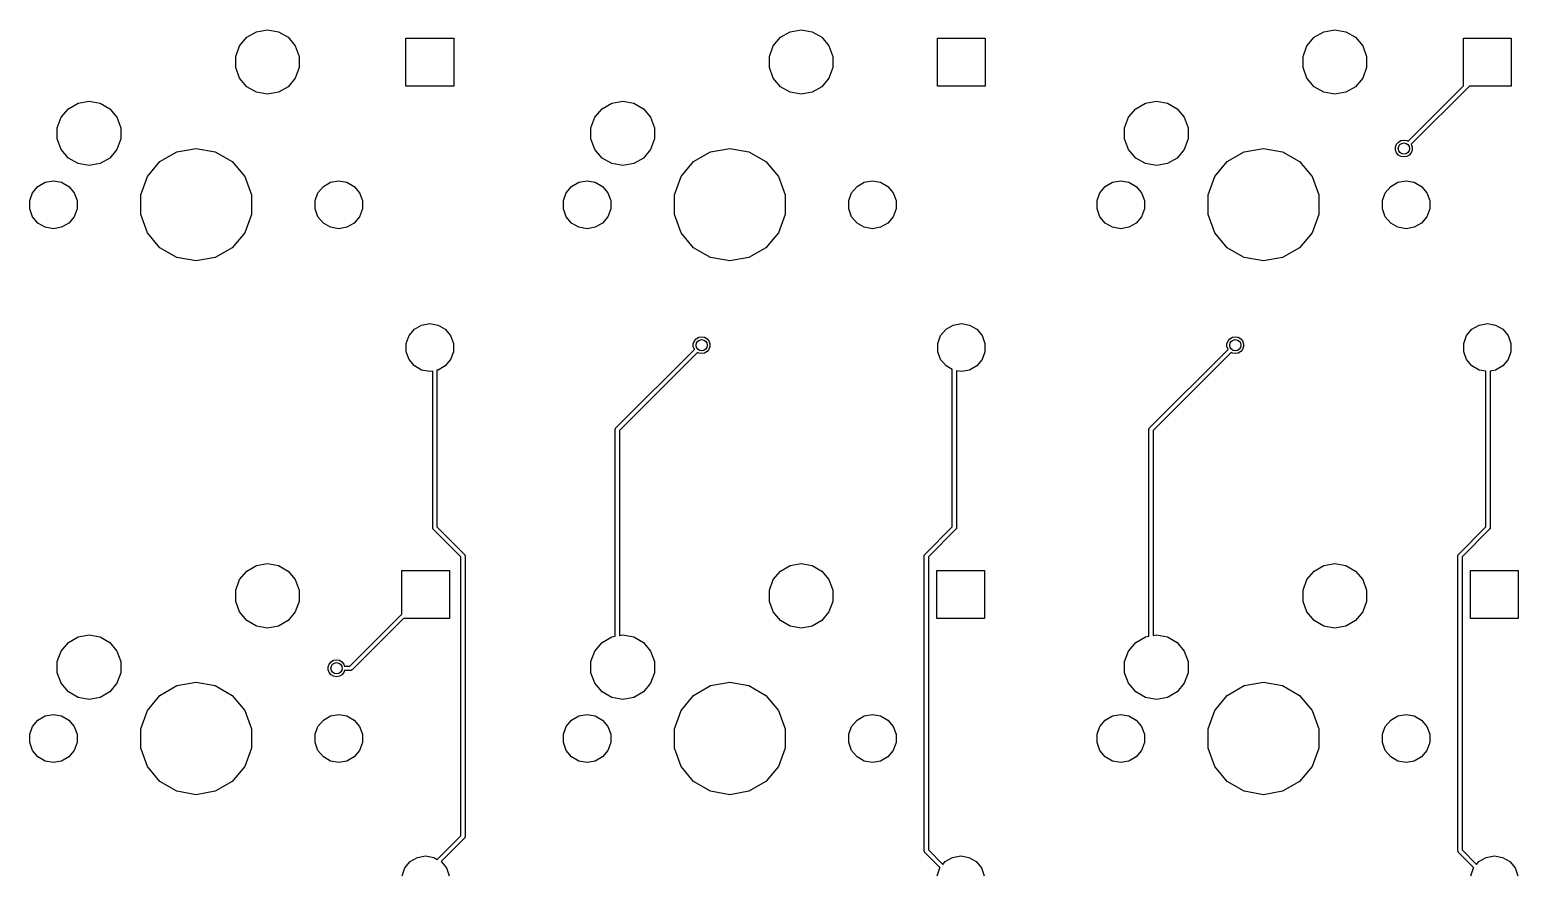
# Model space of a CAD drawing. Extents: x 16 to 275, y -108 to -11.
# Drawn here: x 16.1 to 69.1, y -45.7 to -15.8 of the extents above; entities that cross this region are included whole.
import ezdxf

# ---------------------------------------------------------------- set-up
doc = ezdxf.new("R2010")
doc.units = 0
doc.header["$MEASUREMENT"] = 0
doc.layers.add('BLACK', color=7, linetype='CONTINUOUS')

msp = doc.modelspace()

# ---------------------------------------------------------------- linework, layer by layer
at = {"layer": 'Black'}
for p, q in [((23.8025, -16.0411), (24.1476, -15.8418)), ((24.1476, -15.8418), (24.54, -15.7726)), ((24.54, -15.7726), (24.9324, -15.8418)), ((24.9324, -15.8418), (25.2775, -16.0411)), ((42.8025, -16.0411), (43.1476, -15.8418)), ((43.1476, -15.8418), (43.54, -15.7726)), ((43.54, -15.7726), (43.9324, -15.8418)), ((43.9324, -15.8418), (44.2775, -16.0411)), ((61.8025, -16.0411), (62.1476, -15.8418)), ((62.1476, -15.8418), (62.54, -15.7726)), ((62.54, -15.7726), (62.9324, -15.8418)), ((62.9324, -15.8418), (63.2775, -16.0411)), ((23.4101, -16.7208), (23.5464, -16.3463)), ((23.5464, -16.3463), (23.8025, -16.0411)), ((25.2775, -16.0411), (25.5336, -16.3463)), ((25.5336, -16.3463), (25.6699, -16.7208)), ((29.4728, -17.7752), (29.4728, -16.0759)), ((29.4728, -16.0759), (31.1721, -16.0759)), ((31.1721, -16.0759), (31.1721, -17.7752)), ((42.4101, -16.7208), (42.5464, -16.3463)), ((42.5464, -16.3463), (42.8025, -16.0411)), ((44.2775, -16.0411), (44.5336, -16.3463)), ((44.5336, -16.3463), (44.6699, -16.7208)), ((48.3978, -17.7752), (48.3978, -16.0759)), ((48.3978, -16.0759), (50.0971, -16.0759)), ((50.0971, -16.0759), (50.0971, -17.7752)), ((61.4101, -16.7208), (61.5464, -16.3463)), ((61.5464, -16.3463), (61.8025, -16.0411)), ((63.2775, -16.0411), (63.5336, -16.3463)), ((63.5336, -16.3463), (63.6699, -16.7208)), ((67.1228, -17.7694), (67.1228, -16.0759)), ((67.1228, -16.0759), (68.8221, -16.0759)), ((68.8221, -16.0759), (68.8221, -17.7752)), ((23.4101, -17.1192), (23.4101, -16.7208)), ((25.6699, -16.7208), (25.6699, -17.1192)), ((42.4101, -17.1192), (42.4101, -16.7208)), ((44.6699, -16.7208), (44.6699, -17.1192)), ((61.4101, -17.1192), (61.4101, -16.7208)), ((63.6699, -16.7208), (63.6699, -17.1192)), ((23.5464, -17.4937), (23.4101, -17.1192)), ((25.6699, -17.1192), (25.5336, -17.4937)), ((42.5464, -17.4937), (42.4101, -17.1192)), ((44.6699, -17.1192), (44.5336, -17.4937)), ((61.5464, -17.4937), (61.4101, -17.1192)), ((63.6699, -17.1192), (63.5336, -17.4937)), ((23.8025, -17.7989), (23.5464, -17.4937)), ((24.1476, -17.9982), (23.8025, -17.7989)), ((24.54, -18.0674), (24.1476, -17.9982)), ((24.9324, -17.9982), (24.54, -18.0674)), ((25.2775, -17.7989), (24.9324, -17.9982)), ((25.5336, -17.4937), (25.2775, -17.7989)), ((31.1721, -17.7752), (29.4728, -17.7752)), ((42.8025, -17.7989), (42.5464, -17.4937)), ((43.1476, -17.9982), (42.8025, -17.7989)), ((43.54, -18.0674), (43.1476, -17.9982)), ((43.9324, -17.9982), (43.54, -18.0674)), ((44.2775, -17.7989), (43.9324, -17.9982)), ((44.5336, -17.4937), (44.2775, -17.7989)), ((50.0971, -17.7752), (48.3978, -17.7752)), ((61.8025, -17.7989), (61.5464, -17.4937)), ((62.1476, -17.9982), (61.8025, -17.7989)), ((62.54, -18.0674), (62.1476, -17.9982)), ((62.9324, -17.9982), (62.54, -18.0674)), ((63.2775, -17.7989), (62.9324, -17.9982)), ((63.5336, -17.4937), (63.2775, -17.7989)), ((65.1488, -19.7435), (67.1228, -17.7694)), ((67.3326, -17.7752), (65.2597, -19.8481)), ((68.8221, -17.7752), (67.3326, -17.7752)), ((17.4525, -18.5811), (17.7976, -18.3818)), ((17.7976, -18.3818), (18.19, -18.3126)), ((18.19, -18.3126), (18.5824, -18.3818)), ((18.5824, -18.3818), (18.9275, -18.5811)), ((36.4525, -18.5811), (36.7976, -18.3818)), ((36.7976, -18.3818), (37.19, -18.3126)), ((37.19, -18.3126), (37.5824, -18.3818)), ((37.5824, -18.3818), (37.9275, -18.5811)), ((55.4525, -18.5811), (55.7976, -18.3818)), ((55.7976, -18.3818), (56.19, -18.3126)), ((56.19, -18.3126), (56.5824, -18.3818)), ((56.5824, -18.3818), (56.9275, -18.5811)), ((17.0601, -19.2608), (17.1964, -18.8863)), ((17.1964, -18.8863), (17.4525, -18.5811)), ((18.9275, -18.5811), (19.1836, -18.8863)), ((19.1836, -18.8863), (19.3199, -19.2608)), ((36.0601, -19.2608), (36.1964, -18.8863)), ((36.1964, -18.8863), (36.4525, -18.5811)), ((37.9275, -18.5811), (38.1836, -18.8863)), ((38.1836, -18.8863), (38.3199, -19.2608)), ((55.0601, -19.2608), (55.1964, -18.8863)), ((55.1964, -18.8863), (55.4525, -18.5811)), ((56.9275, -18.5811), (57.1836, -18.8863)), ((57.1836, -18.8863), (57.3199, -19.2608)), ((17.0601, -19.6592), (17.0601, -19.2608)), ((19.3199, -19.2608), (19.3199, -19.6592)), ((36.0601, -19.6592), (36.0601, -19.2608)), ((38.3199, -19.2608), (38.3199, -19.6592)), ((55.0601, -19.6592), (55.0601, -19.2608)), ((57.3199, -19.2608), (57.3199, -19.6592)), ((17.1964, -20.0337), (17.0601, -19.6592)), ((17.4525, -20.3389), (17.1964, -20.0337)), ((19.1836, -20.0337), (18.9275, -20.3389)), ((19.3199, -19.6592), (19.1836, -20.0337)), ((20.7134, -20.4667), (21.3154, -20.1192)), ((21.3154, -20.1192), (22, -19.9985)), ((22, -19.9985), (22.6846, -20.1192)), ((22.6846, -20.1192), (23.2865, -20.4667)), ((36.1964, -20.0337), (36.0601, -19.6592)), ((36.4525, -20.3389), (36.1964, -20.0337)), ((38.1836, -20.0337), (37.9275, -20.3389)), ((38.3199, -19.6592), (38.1836, -20.0337)), ((39.7135, -20.4667), (40.3154, -20.1192)), ((40.3154, -20.1192), (41, -19.9985)), ((41, -19.9985), (41.6846, -20.1192)), ((41.6846, -20.1192), (42.2865, -20.4667)), ((55.1964, -20.0337), (55.0601, -19.6592)), ((55.4525, -20.3389), (55.1964, -20.0337)), ((57.1836, -20.0337), (56.9275, -20.3389)), ((57.3199, -19.6592), (57.1836, -20.0337)), ((58.7134, -20.4667), (59.3154, -20.1192)), ((59.3154, -20.1192), (60, -19.9985)), ((60, -19.9985), (60.6846, -20.1192)), ((60.6846, -20.1192), (61.2865, -20.4667)), ((64.7034, -19.9477), (64.7392, -19.8494)), ((64.7034, -20.0523), (64.7034, -19.9477)), ((64.7392, -20.1506), (64.7034, -20.0523)), ((64.7392, -19.8494), (64.8064, -19.7693)), ((64.8064, -19.7693), (64.897, -19.717)), ((64.897, -19.717), (65, -19.6989)), ((65, -19.6989), (65.103, -19.717)), ((65.103, -19.717), (65.1488, -19.7435)), ((65.2597, -19.8481), (65.2608, -19.8494)), ((65.2608, -19.8494), (65.2966, -19.9477)), ((65.2966, -20.0523), (65.2608, -20.1506)), ((65.2966, -19.9477), (65.2966, -20.0523)), ((17.7976, -20.5382), (17.4525, -20.3389)), ((18.19, -20.6074), (17.7976, -20.5382)), ((18.5824, -20.5382), (18.19, -20.6074)), ((18.9275, -20.3389), (18.5824, -20.5382)), ((20.2666, -20.9992), (20.7134, -20.4667)), ((23.2865, -20.4667), (23.7334, -20.9992)), ((36.7976, -20.5382), (36.4525, -20.3389)), ((37.19, -20.6074), (36.7976, -20.5382)), ((37.5824, -20.5382), (37.19, -20.6074)), ((37.9275, -20.3389), (37.5824, -20.5382)), ((39.2666, -20.9992), (39.7135, -20.4667)), ((42.2865, -20.4667), (42.7334, -20.9992)), ((55.7976, -20.5382), (55.4525, -20.3389)), ((56.19, -20.6074), (55.7976, -20.5382)), ((56.5824, -20.5382), (56.19, -20.6074)), ((56.9275, -20.3389), (56.5824, -20.5382)), ((58.2666, -20.9992), (58.7134, -20.4667)), ((61.2865, -20.4667), (61.7334, -20.9992)), ((64.8064, -20.2307), (64.7392, -20.1506)), ((64.897, -20.283), (64.8064, -20.2307)), ((65, -20.3011), (64.897, -20.283)), ((65.103, -20.283), (65, -20.3011)), ((65.1936, -20.2307), (65.103, -20.283)), ((65.2608, -20.1506), (65.1936, -20.2307)), ((16.6279, -21.1974), (16.92, -21.1458)), ((16.92, -21.1458), (17.2121, -21.1974)), ((20.0289, -21.6524), (20.2666, -20.9992)), ((23.7334, -20.9992), (23.9711, -21.6524)), ((26.7879, -21.1974), (27.08, -21.1458)), ((27.08, -21.1458), (27.3721, -21.1974)), ((35.6279, -21.1974), (35.92, -21.1458)), ((35.92, -21.1458), (36.2121, -21.1974)), ((39.0289, -21.6524), (39.2666, -20.9992)), ((42.7334, -20.9992), (42.9711, -21.6524)), ((45.7879, -21.1974), (46.08, -21.1458)), ((46.08, -21.1458), (46.3721, -21.1974)), ((54.6279, -21.1974), (54.92, -21.1458)), ((54.92, -21.1458), (55.2121, -21.1974)), ((58.0289, -21.6524), (58.2666, -20.9992)), ((61.7334, -20.9992), (61.9711, -21.6524)), ((64.7879, -21.1974), (65.08, -21.1458)), ((65.08, -21.1458), (65.3721, -21.1974)), ((16.0788, -21.8517), (16.1803, -21.5729)), ((16.1803, -21.5729), (16.371, -21.3457)), ((16.371, -21.3457), (16.6279, -21.1974)), ((17.2121, -21.1974), (17.469, -21.3457)), ((17.469, -21.3457), (17.6597, -21.5729)), ((17.6597, -21.5729), (17.7612, -21.8517)), ((20.0289, -22.3476), (20.0289, -21.6524)), ((23.9711, -21.6524), (23.9711, -22.3476)), ((26.2388, -21.8517), (26.3403, -21.5729)), ((26.3403, -21.5729), (26.531, -21.3457)), ((26.531, -21.3457), (26.7879, -21.1974)), ((27.3721, -21.1974), (27.629, -21.3457)), ((27.629, -21.3457), (27.8197, -21.5729)), ((27.8197, -21.5729), (27.9212, -21.8517)), ((35.0788, -21.8517), (35.1803, -21.5729)), ((35.1803, -21.5729), (35.371, -21.3457)), ((35.371, -21.3457), (35.6279, -21.1974)), ((36.2121, -21.1974), (36.469, -21.3457)), ((36.469, -21.3457), (36.6597, -21.5729)), ((36.6597, -21.5729), (36.7612, -21.8517)), ((39.0289, -22.3476), (39.0289, -21.6524)), ((42.9711, -21.6524), (42.9711, -22.3476)), ((45.2388, -21.8517), (45.3403, -21.5729)), ((45.3403, -21.5729), (45.531, -21.3457)), ((45.531, -21.3457), (45.7879, -21.1974)), ((46.3721, -21.1974), (46.629, -21.3457)), ((46.629, -21.3457), (46.8197, -21.5729)), ((46.8197, -21.5729), (46.9212, -21.8517)), ((54.0788, -21.8517), (54.1803, -21.5729)), ((54.1803, -21.5729), (54.371, -21.3457)), ((54.371, -21.3457), (54.6279, -21.1974)), ((55.2121, -21.1974), (55.469, -21.3457)), ((55.469, -21.3457), (55.6597, -21.5729)), ((55.6597, -21.5729), (55.7612, -21.8517)), ((58.0289, -22.3476), (58.0289, -21.6524)), ((61.9711, -21.6524), (61.9711, -22.3476)), ((64.2388, -21.8517), (64.3403, -21.5729)), ((64.3403, -21.5729), (64.531, -21.3457)), ((64.531, -21.3457), (64.7879, -21.1974)), ((65.3721, -21.1974), (65.629, -21.3457)), ((65.629, -21.3457), (65.8197, -21.5729)), ((65.8197, -21.5729), (65.9212, -21.8517)), ((16.0788, -22.1483), (16.0788, -21.8517)), ((16.1803, -22.4271), (16.0788, -22.1483)), ((17.7612, -22.1483), (17.6597, -22.4271)), ((17.7612, -21.8517), (17.7612, -22.1483)), ((26.2388, -22.1483), (26.2388, -21.8517)), ((26.3403, -22.4271), (26.2388, -22.1483)), ((27.9212, -22.1483), (27.8197, -22.4271)), ((27.9212, -21.8517), (27.9212, -22.1483)), ((35.0788, -22.1483), (35.0788, -21.8517)), ((35.1803, -22.4271), (35.0788, -22.1483)), ((36.7612, -22.1483), (36.6597, -22.4271)), ((36.7612, -21.8517), (36.7612, -22.1483)), ((45.2388, -22.1483), (45.2388, -21.8517)), ((45.3403, -22.4271), (45.2388, -22.1483)), ((46.9212, -22.1483), (46.8197, -22.4271)), ((46.9212, -21.8517), (46.9212, -22.1483)), ((54.0788, -22.1483), (54.0788, -21.8517)), ((54.1803, -22.4271), (54.0788, -22.1483)), ((55.7612, -22.1483), (55.6597, -22.4271)), ((55.7612, -21.8517), (55.7612, -22.1483)), ((64.2388, -22.1483), (64.2388, -21.8517)), ((64.3403, -22.4271), (64.2388, -22.1483)), ((65.9212, -22.1483), (65.8197, -22.4271)), ((65.9212, -21.8517), (65.9212, -22.1483)), ((16.371, -22.6543), (16.1803, -22.4271)), ((16.6279, -22.8026), (16.371, -22.6543)), ((17.469, -22.6543), (17.2121, -22.8026)), ((17.6597, -22.4271), (17.469, -22.6543)), ((20.2666, -23.0008), (20.0289, -22.3476)), ((23.9711, -22.3476), (23.7334, -23.0008)), ((26.531, -22.6543), (26.3403, -22.4271)), ((26.7879, -22.8026), (26.531, -22.6543)), ((27.629, -22.6543), (27.3721, -22.8026)), ((27.8197, -22.4271), (27.629, -22.6543)), ((35.371, -22.6543), (35.1803, -22.4271)), ((35.6279, -22.8026), (35.371, -22.6543)), ((36.469, -22.6543), (36.2121, -22.8026)), ((36.6597, -22.4271), (36.469, -22.6543)), ((39.2666, -23.0008), (39.0289, -22.3476)), ((42.9711, -22.3476), (42.7334, -23.0008)), ((45.531, -22.6543), (45.3403, -22.4271)), ((45.7879, -22.8026), (45.531, -22.6543)), ((46.629, -22.6543), (46.3721, -22.8026)), ((46.8197, -22.4271), (46.629, -22.6543)), ((54.371, -22.6543), (54.1803, -22.4271)), ((54.6279, -22.8026), (54.371, -22.6543)), ((55.469, -22.6543), (55.2121, -22.8026)), ((55.6597, -22.4271), (55.469, -22.6543)), ((58.2666, -23.0008), (58.0289, -22.3476)), ((61.9711, -22.3476), (61.7334, -23.0008)), ((64.531, -22.6543), (64.3403, -22.4271)), ((64.7879, -22.8026), (64.531, -22.6543)), ((65.629, -22.6543), (65.3721, -22.8026)), ((65.8197, -22.4271), (65.629, -22.6543)), ((16.92, -22.8542), (16.6279, -22.8026)), ((17.2121, -22.8026), (16.92, -22.8542)), ((20.7134, -23.5332), (20.2666, -23.0008)), ((23.7334, -23.0008), (23.2865, -23.5332)), ((27.08, -22.8542), (26.7879, -22.8026)), ((27.3721, -22.8026), (27.08, -22.8542)), ((35.92, -22.8542), (35.6279, -22.8026)), ((36.2121, -22.8026), (35.92, -22.8542)), ((39.7135, -23.5332), (39.2666, -23.0008)), ((42.7334, -23.0008), (42.2865, -23.5332)), ((46.08, -22.8542), (45.7879, -22.8026)), ((46.3721, -22.8026), (46.08, -22.8542)), ((54.92, -22.8542), (54.6279, -22.8026)), ((55.2121, -22.8026), (54.92, -22.8542)), ((58.7134, -23.5332), (58.2666, -23.0008)), ((61.7334, -23.0008), (61.2865, -23.5332)), ((65.08, -22.8542), (64.7879, -22.8026)), ((65.3721, -22.8026), (65.08, -22.8542)), ((21.3154, -23.8808), (20.7134, -23.5332)), ((23.2865, -23.5332), (22.6846, -23.8808)), ((40.3154, -23.8808), (39.7135, -23.5332)), ((42.2865, -23.5332), (41.6846, -23.8808)), ((59.3154, -23.8808), (58.7134, -23.5332)), ((61.2865, -23.5332), (60.6846, -23.8808)), ((22, -24.0015), (21.3154, -23.8808)), ((22.6846, -23.8808), (22, -24.0015)), ((41, -24.0015), (40.3154, -23.8808)), ((41.6846, -23.8808), (41, -24.0015)), ((60, -24.0015), (59.3154, -23.8808)), ((60.6846, -23.8808), (60, -24.0015)), ((29.5838, -26.6591), (29.7742, -26.4322)), ((29.7742, -26.4322), (30.0308, -26.2841)), ((30.0308, -26.2841), (30.3225, -26.2326)), ((30.3225, -26.2326), (30.6142, -26.2841)), ((30.6142, -26.2841), (30.8707, -26.4322)), ((30.8707, -26.4322), (31.0611, -26.6591)), ((48.5088, -26.6591), (48.6992, -26.4322)), ((48.6992, -26.4322), (48.9558, -26.2841)), ((48.9558, -26.2841), (49.2475, -26.2326)), ((49.2475, -26.2326), (49.5392, -26.2841)), ((49.5392, -26.2841), (49.7957, -26.4322)), ((49.7957, -26.4322), (49.9861, -26.6591)), ((67.2338, -26.6591), (67.4242, -26.4322)), ((67.4242, -26.4322), (67.6808, -26.2841)), ((67.6808, -26.2841), (67.9725, -26.2326)), ((67.9725, -26.2326), (68.2642, -26.2841)), ((68.2642, -26.2841), (68.5207, -26.4322)), ((68.5207, -26.4322), (68.7111, -26.6591)), ((29.4825, -26.9374), (29.5838, -26.6591)), ((29.4825, -27.2336), (29.4825, -26.9374)), ((31.0611, -26.6591), (31.1624, -26.9374)), ((31.1624, -26.9374), (31.1624, -27.2336)), ((39.7034, -26.9477), (39.7392, -26.8494)), ((39.7034, -27.0523), (39.7034, -26.9477)), ((39.7392, -26.8494), (39.8064, -26.7693)), ((39.8064, -26.7693), (39.897, -26.717)), ((39.897, -26.717), (40, -26.6989)), ((40, -26.6989), (40.103, -26.717)), ((40.103, -26.717), (40.1936, -26.7693)), ((40.1936, -26.7693), (40.2608, -26.8494)), ((40.2608, -26.8494), (40.2966, -26.9477)), ((40.2966, -26.9477), (40.2966, -27.0523)), ((48.4075, -26.9374), (48.5088, -26.6591)), ((48.4075, -27.2336), (48.4075, -26.9374)), ((49.9861, -26.6591), (50.0874, -26.9374)), ((50.0874, -26.9374), (50.0874, -27.2336)), ((58.7034, -26.9477), (58.7392, -26.8494)), ((58.7034, -27.0523), (58.7034, -26.9477)), ((58.7392, -26.8494), (58.8064, -26.7693)), ((58.8064, -26.7693), (58.897, -26.717)), ((58.897, -26.717), (59, -26.6989)), ((59, -26.6989), (59.103, -26.717)), ((59.103, -26.717), (59.1936, -26.7693)), ((59.1936, -26.7693), (59.2608, -26.8494)), ((59.2608, -26.8494), (59.2966, -26.9477)), ((59.2966, -26.9477), (59.2966, -27.0523)), ((67.1325, -26.9374), (67.2338, -26.6591)), ((67.1325, -27.2336), (67.1325, -26.9374)), ((68.7111, -26.6591), (68.8124, -26.9374)), ((68.8124, -26.9374), (68.8124, -27.2336)), ((29.5838, -27.512), (29.4825, -27.2336)), ((29.7742, -27.7389), (29.5838, -27.512)), ((31.0611, -27.512), (30.8707, -27.7389)), ((31.1624, -27.2336), (31.0611, -27.512)), ((36.9461, -29.9461), (39.7403, -27.1519)), ((39.8512, -27.2565), (37.0762, -30.0316)), ((39.7392, -27.1506), (39.7034, -27.0523)), ((39.7403, -27.1519), (39.7392, -27.1506)), ((39.897, -27.283), (39.8512, -27.2565)), ((40, -27.3011), (39.897, -27.283)), ((40.103, -27.283), (40, -27.3011)), ((40.1936, -27.2307), (40.103, -27.283)), ((40.2608, -27.1506), (40.1936, -27.2307)), ((40.2966, -27.0523), (40.2608, -27.1506)), ((48.5088, -27.512), (48.4075, -27.2336)), ((48.6992, -27.7389), (48.5088, -27.512)), ((49.9861, -27.512), (49.7957, -27.7389)), ((50.0874, -27.2336), (49.9861, -27.512)), ((55.9461, -29.9461), (58.7403, -27.1519)), ((58.8512, -27.2565), (56.0762, -30.0316)), ((58.7392, -27.1506), (58.7034, -27.0523)), ((58.7403, -27.1519), (58.7392, -27.1506)), ((58.897, -27.283), (58.8512, -27.2565)), ((59, -27.3011), (58.897, -27.283)), ((59.103, -27.283), (59, -27.3011)), ((59.1936, -27.2307), (59.103, -27.283)), ((59.2608, -27.1506), (59.1936, -27.2307)), ((59.2966, -27.0523), (59.2608, -27.1506)), ((67.2338, -27.512), (67.1325, -27.2336)), ((67.4242, -27.7389), (67.2338, -27.512)), ((68.7111, -27.512), (68.5207, -27.7389)), ((68.8124, -27.2336), (68.7111, -27.512)), ((30.0308, -27.887), (29.7742, -27.7389)), ((30.3225, -27.9384), (30.0308, -27.887)), ((30.4238, -27.9205), (30.3225, -27.9384)), ((30.4238, -33.5), (30.4238, -27.9205)), ((30.6142, -27.887), (30.5762, -27.8937)), ((30.5762, -27.8937), (30.5762, -33.4684)), ((30.8707, -27.7389), (30.6142, -27.887)), ((48.9238, -27.8685), (48.6992, -27.7389)), ((48.9238, -33.4684), (48.9238, -27.8685)), ((49.2475, -27.9384), (49.0762, -27.9082)), ((49.0762, -27.9082), (49.0762, -33.5)), ((49.5392, -27.887), (49.2475, -27.9384)), ((49.7957, -27.7389), (49.5392, -27.887)), ((67.6808, -27.887), (67.4242, -27.7389)), ((67.9238, -27.9298), (67.6808, -27.887)), ((67.9238, -33.4684), (67.9238, -27.9298)), ((68.2642, -27.887), (68.0762, -27.9201)), ((68.0762, -27.9201), (68.0762, -33.5)), ((68.5207, -27.7389), (68.2642, -27.887)), ((36.9238, -30), (36.9244, -29.9967)), ((36.9238, -37.3596), (36.9238, -30)), ((36.9241, -29.9934), (36.9267, -29.9837)), ((36.9244, -29.9967), (36.9241, -29.9934)), ((36.9267, -29.9837), (36.9284, -29.9739)), ((36.9284, -29.9739), (36.9301, -29.971)), ((36.9301, -29.971), (36.9309, -29.9678)), ((36.9309, -29.9678), (36.9367, -29.9596)), ((36.9367, -29.9596), (36.9416, -29.951)), ((36.9416, -29.951), (36.9442, -29.9489)), ((36.9442, -29.9489), (36.9461, -29.9461)), ((37.0762, -30.0316), (37.0762, -37.3327)), ((55.9238, -30), (55.9244, -29.9967)), ((55.9238, -37.3596), (55.9238, -30)), ((55.9241, -29.9934), (55.9267, -29.9837)), ((55.9244, -29.9967), (55.9241, -29.9934)), ((55.9267, -29.9837), (55.9284, -29.9739)), ((55.9284, -29.9739), (55.9301, -29.971)), ((55.9301, -29.971), (55.9309, -29.9678)), ((55.9309, -29.9678), (55.9367, -29.9596)), ((55.9367, -29.9596), (55.9416, -29.951)), ((55.9416, -29.951), (55.9442, -29.9489)), ((55.9442, -29.9489), (55.9461, -29.9461)), ((56.0762, -30.0316), (56.0762, -37.3327)), ((30.4244, -33.5033), (30.4238, -33.5)), ((30.4241, -33.5066), (30.4244, -33.5033)), ((30.4267, -33.5163), (30.4241, -33.5066)), ((30.4284, -33.5261), (30.4267, -33.5163)), ((30.4301, -33.529), (30.4284, -33.5261)), ((30.4309, -33.5322), (30.4301, -33.529)), ((30.4367, -33.5404), (30.4309, -33.5322)), ((30.4416, -33.549), (30.4367, -33.5404)), ((30.4442, -33.5511), (30.4416, -33.549)), ((30.4461, -33.5539), (30.4442, -33.5511)), ((31.4238, -34.5316), (30.4461, -33.5539)), ((30.5762, -33.4684), (31.5539, -34.4461)), ((47.9461, -34.4461), (48.9238, -33.4684)), ((49.0539, -33.5539), (48.0762, -34.5316)), ((49.0558, -33.5511), (49.0539, -33.5539)), ((49.0584, -33.549), (49.0558, -33.5511)), ((49.0634, -33.5404), (49.0584, -33.549)), ((49.0691, -33.5322), (49.0634, -33.5404)), ((49.0699, -33.529), (49.0691, -33.5322)), ((49.0716, -33.5261), (49.0699, -33.529)), ((49.0733, -33.5163), (49.0716, -33.5261)), ((49.0759, -33.5066), (49.0733, -33.5163)), ((49.0762, -33.5), (49.0756, -33.5033)), ((49.0756, -33.5033), (49.0759, -33.5066)), ((66.9461, -34.4461), (67.9238, -33.4684)), ((68.0539, -33.5539), (67.0762, -34.5316)), ((68.0558, -33.5511), (68.0539, -33.5539)), ((68.0584, -33.549), (68.0558, -33.5511)), ((68.0634, -33.5404), (68.0584, -33.549)), ((68.0691, -33.5322), (68.0634, -33.5404)), ((68.0699, -33.529), (68.0691, -33.5322)), ((68.0716, -33.5261), (68.0699, -33.529)), ((68.0733, -33.5163), (68.0716, -33.5261)), ((68.0759, -33.5066), (68.0733, -33.5163)), ((68.0762, -33.5), (68.0756, -33.5033)), ((68.0756, -33.5033), (68.0759, -33.5066)), ((23.8025, -35.0411), (24.1476, -34.8418)), ((24.1476, -34.8418), (24.54, -34.7726)), ((24.54, -34.7726), (24.9324, -34.8418)), ((24.9324, -34.8418), (25.2775, -35.0411)), ((31.4238, -44.4684), (31.4238, -34.5316)), ((31.5539, -34.4461), (31.5558, -34.4489)), ((31.5558, -34.4489), (31.5584, -34.451)), ((31.5584, -34.451), (31.5634, -34.4596)), ((31.5634, -34.4596), (31.5691, -34.4678)), ((31.5691, -34.4678), (31.5699, -34.471)), ((31.5699, -34.471), (31.5716, -34.4739)), ((31.5716, -34.4739), (31.5733, -34.4837)), ((31.5733, -34.4837), (31.5759, -34.4934)), ((31.5759, -34.4934), (31.5756, -34.4967)), ((31.5756, -34.4967), (31.5762, -34.5)), ((31.5762, -34.5), (31.5762, -44.5)), ((42.8025, -35.0411), (43.1476, -34.8418)), ((43.1476, -34.8418), (43.54, -34.7726)), ((43.54, -34.7726), (43.9324, -34.8418)), ((43.9324, -34.8418), (44.2775, -35.0411)), ((47.9238, -34.5), (47.9244, -34.4967)), ((47.9238, -45), (47.9238, -34.5)), ((47.9241, -34.4934), (47.9267, -34.4837)), ((47.9244, -34.4967), (47.9241, -34.4934)), ((47.9267, -34.4837), (47.9284, -34.4739)), ((47.9284, -34.4739), (47.9301, -34.471)), ((47.9301, -34.471), (47.9309, -34.4678)), ((47.9309, -34.4678), (47.9367, -34.4596)), ((47.9367, -34.4596), (47.9416, -34.451)), ((47.9416, -34.451), (47.9442, -34.4489)), ((47.9442, -34.4489), (47.9461, -34.4461)), ((48.0762, -34.5316), (48.0762, -44.9684)), ((61.8025, -35.0411), (62.1476, -34.8418)), ((62.1476, -34.8418), (62.54, -34.7726)), ((62.54, -34.7726), (62.9324, -34.8418)), ((62.9324, -34.8418), (63.2775, -35.0411)), ((66.9238, -34.5), (66.9244, -34.4967)), ((66.9238, -45), (66.9238, -34.5)), ((66.9241, -34.4934), (66.9267, -34.4837)), ((66.9244, -34.4967), (66.9241, -34.4934)), ((66.9267, -34.4837), (66.9284, -34.4739)), ((66.9284, -34.4739), (66.9301, -34.471)), ((66.9301, -34.471), (66.9309, -34.4678)), ((66.9309, -34.4678), (66.9367, -34.4596)), ((66.9367, -34.4596), (66.9416, -34.451)), ((66.9416, -34.451), (66.9442, -34.4489)), ((66.9442, -34.4489), (66.9461, -34.4461)), ((67.0762, -34.5316), (67.0762, -44.9684)), ((23.4101, -35.7208), (23.5464, -35.3463)), ((23.5464, -35.3463), (23.8025, -35.0411)), ((25.2775, -35.0411), (25.5336, -35.3463)), ((25.5336, -35.3463), (25.6699, -35.7208)), ((29.3228, -36.5694), (29.3228, -35.0259)), ((29.3228, -35.0259), (31.0221, -35.0259)), ((31.0221, -35.0259), (31.0221, -36.7251)), ((42.4101, -35.7208), (42.5464, -35.3463)), ((42.5464, -35.3463), (42.8025, -35.0411)), ((44.2775, -35.0411), (44.5336, -35.3463)), ((44.5336, -35.3463), (44.6699, -35.7208)), ((48.3728, -36.7251), (48.3728, -35.0259)), ((48.3728, -35.0259), (50.0721, -35.0259)), ((50.0721, -35.0259), (50.0721, -36.7251)), ((61.4101, -35.7208), (61.5464, -35.3463)), ((61.5464, -35.3463), (61.8025, -35.0411)), ((63.2775, -35.0411), (63.5336, -35.3463)), ((63.5336, -35.3463), (63.6699, -35.7208)), ((67.3728, -36.7251), (67.3728, -35.0259)), ((67.3728, -35.0259), (69.0721, -35.0259)), ((69.0721, -35.0259), (69.0721, -36.7251)), ((23.4101, -36.1192), (23.4101, -35.7208)), ((25.6699, -35.7208), (25.6699, -36.1192)), ((42.4101, -36.1192), (42.4101, -35.7208)), ((44.6699, -35.7208), (44.6699, -36.1192)), ((61.4101, -36.1192), (61.4101, -35.7208)), ((63.6699, -35.7208), (63.6699, -36.1192)), ((23.5464, -36.4937), (23.4101, -36.1192)), ((23.8025, -36.7989), (23.5464, -36.4937)), ((25.5336, -36.4937), (25.2775, -36.7989)), ((25.6699, -36.1192), (25.5336, -36.4937)), ((42.5464, -36.4937), (42.4101, -36.1192)), ((42.8025, -36.7989), (42.5464, -36.4937)), ((44.5336, -36.4937), (44.2775, -36.7989)), ((44.6699, -36.1192), (44.5336, -36.4937)), ((61.5464, -36.4937), (61.4101, -36.1192)), ((61.8025, -36.7989), (61.5464, -36.4937)), ((63.5336, -36.4937), (63.2775, -36.7989)), ((63.6699, -36.1192), (63.5336, -36.4937)), ((24.1476, -36.9982), (23.8025, -36.7989)), ((24.54, -37.0674), (24.1476, -36.9982)), ((24.9324, -36.9982), (24.54, -37.0674)), ((25.2775, -36.7989), (24.9324, -36.9982)), ((27.4684, -38.4238), (29.3228, -36.5694)), ((29.3826, -36.7251), (27.5539, -38.5539)), ((31.0221, -36.7251), (29.3826, -36.7251)), ((43.1476, -36.9982), (42.8025, -36.7989)), ((43.54, -37.0674), (43.1476, -36.9982)), ((43.9324, -36.9982), (43.54, -37.0674)), ((44.2775, -36.7989), (43.9324, -36.9982)), ((50.0721, -36.7251), (48.3728, -36.7251)), ((62.1476, -36.9982), (61.8025, -36.7989)), ((62.54, -37.0674), (62.1476, -36.9982)), ((62.9324, -36.9982), (62.54, -37.0674)), ((63.2775, -36.7989), (62.9324, -36.9982)), ((69.0721, -36.7251), (67.3728, -36.7251)), ((17.1964, -37.8863), (17.4525, -37.5811)), ((17.4525, -37.5811), (17.7976, -37.3818)), ((17.7976, -37.3818), (18.19, -37.3126)), ((18.19, -37.3126), (18.5824, -37.3818)), ((18.5824, -37.3818), (18.9275, -37.5811)), ((18.9275, -37.5811), (19.1836, -37.8863)), ((36.1964, -37.8863), (36.4525, -37.5811)), ((36.4525, -37.5811), (36.7976, -37.3818)), ((36.7976, -37.3818), (36.9238, -37.3596)), ((37.0762, -37.3327), (37.19, -37.3126)), ((37.19, -37.3126), (37.5824, -37.3818)), ((37.5824, -37.3818), (37.9275, -37.5811)), ((37.9275, -37.5811), (38.1836, -37.8863)), ((55.1964, -37.8863), (55.4525, -37.5811)), ((55.4525, -37.5811), (55.7976, -37.3818)), ((55.7976, -37.3818), (55.9238, -37.3596)), ((56.0762, -37.3327), (56.19, -37.3126)), ((56.19, -37.3126), (56.5824, -37.3818)), ((56.5824, -37.3818), (56.9275, -37.5811)), ((56.9275, -37.5811), (57.1836, -37.8863)), ((17.0601, -38.2608), (17.1964, -37.8863)), ((19.1836, -37.8863), (19.3199, -38.2608)), ((36.0601, -38.2608), (36.1964, -37.8863)), ((38.1836, -37.8863), (38.3199, -38.2608)), ((55.0601, -38.2608), (55.1964, -37.8863)), ((57.1836, -37.8863), (57.3199, -38.2608)), ((17.0601, -38.6592), (17.0601, -38.2608)), ((17.1964, -39.0337), (17.0601, -38.6592)), ((19.3199, -38.6592), (19.1836, -39.0337)), ((19.3199, -38.2608), (19.3199, -38.6592)), ((26.7034, -38.4477), (26.7392, -38.3494)), ((26.7034, -38.5523), (26.7034, -38.4477)), ((26.7392, -38.6506), (26.7034, -38.5523)), ((26.7392, -38.3494), (26.8064, -38.2693)), ((26.8064, -38.7307), (26.7392, -38.6506)), ((26.8064, -38.2693), (26.897, -38.217)), ((26.897, -38.217), (27, -38.1989)), ((27, -38.1989), (27.103, -38.217)), ((27.103, -38.217), (27.1936, -38.2693)), ((27.1936, -38.2693), (27.2608, -38.3494)), ((27.2608, -38.6506), (27.1936, -38.7307)), ((27.2608, -38.3494), (27.2879, -38.4238)), ((27.2879, -38.5762), (27.2608, -38.6506)), ((27.2879, -38.4238), (27.4684, -38.4238)), ((27.5, -38.5762), (27.2879, -38.5762)), ((27.5033, -38.5756), (27.5, -38.5762)), ((27.5066, -38.5759), (27.5033, -38.5756)), ((27.5163, -38.5733), (27.5066, -38.5759)), ((27.5261, -38.5716), (27.5163, -38.5733)), ((27.529, -38.5699), (27.5261, -38.5716)), ((27.5322, -38.5691), (27.529, -38.5699)), ((27.5404, -38.5633), (27.5322, -38.5691)), ((27.549, -38.5584), (27.5404, -38.5633)), ((27.5511, -38.5558), (27.549, -38.5584)), ((27.5539, -38.5539), (27.5511, -38.5558)), ((36.0601, -38.6592), (36.0601, -38.2608)), ((36.1964, -39.0337), (36.0601, -38.6592)), ((38.3199, -38.6592), (38.1836, -39.0337)), ((38.3199, -38.2608), (38.3199, -38.6592)), ((55.0601, -38.6592), (55.0601, -38.2608)), ((55.1964, -39.0337), (55.0601, -38.6592)), ((57.3199, -38.6592), (57.1836, -39.0337)), ((57.3199, -38.2608), (57.3199, -38.6592)), ((17.4525, -39.3389), (17.1964, -39.0337)), ((19.1836, -39.0337), (18.9275, -39.3389)), ((20.7134, -39.4667), (21.3154, -39.1192)), ((21.3154, -39.1192), (22, -38.9985)), ((22, -38.9985), (22.6846, -39.1192)), ((22.6846, -39.1192), (23.2865, -39.4667)), ((26.897, -38.783), (26.8064, -38.7307)), ((27, -38.8011), (26.897, -38.783)), ((27.103, -38.783), (27, -38.8011)), ((27.1936, -38.7307), (27.103, -38.783)), ((36.4525, -39.3389), (36.1964, -39.0337)), ((38.1836, -39.0337), (37.9275, -39.3389)), ((39.7135, -39.4667), (40.3154, -39.1192)), ((40.3154, -39.1192), (41, -38.9985)), ((41, -38.9985), (41.6846, -39.1192)), ((41.6846, -39.1192), (42.2865, -39.4667)), ((55.4525, -39.3389), (55.1964, -39.0337)), ((57.1836, -39.0337), (56.9275, -39.3389)), ((58.7134, -39.4667), (59.3154, -39.1192)), ((59.3154, -39.1192), (60, -38.9985)), ((60, -38.9985), (60.6846, -39.1192)), ((60.6846, -39.1192), (61.2865, -39.4667)), ((17.7976, -39.5382), (17.4525, -39.3389)), ((18.19, -39.6074), (17.7976, -39.5382)), ((18.5824, -39.5382), (18.19, -39.6074)), ((18.9275, -39.3389), (18.5824, -39.5382)), ((20.2666, -39.9992), (20.7134, -39.4667)), ((23.2865, -39.4667), (23.7334, -39.9992)), ((36.7976, -39.5382), (36.4525, -39.3389)), ((37.19, -39.6074), (36.7976, -39.5382)), ((37.5824, -39.5382), (37.19, -39.6074)), ((37.9275, -39.3389), (37.5824, -39.5382)), ((39.2666, -39.9992), (39.7135, -39.4667)), ((42.2865, -39.4667), (42.7334, -39.9992)), ((55.7976, -39.5382), (55.4525, -39.3389)), ((56.19, -39.6074), (55.7976, -39.5382)), ((56.5824, -39.5382), (56.19, -39.6074)), ((56.9275, -39.3389), (56.5824, -39.5382)), ((58.2666, -39.9992), (58.7134, -39.4667)), ((61.2865, -39.4667), (61.7334, -39.9992)), ((16.371, -40.3457), (16.6279, -40.1974)), ((16.6279, -40.1974), (16.92, -40.1458)), ((16.92, -40.1458), (17.2121, -40.1974)), ((17.2121, -40.1974), (17.469, -40.3457)), ((20.0289, -40.6524), (20.2666, -39.9992)), ((23.7334, -39.9992), (23.9711, -40.6524)), ((26.531, -40.3457), (26.7879, -40.1974)), ((26.7879, -40.1974), (27.08, -40.1458)), ((27.08, -40.1458), (27.3721, -40.1974)), ((27.3721, -40.1974), (27.629, -40.3457)), ((35.371, -40.3457), (35.6279, -40.1974)), ((35.6279, -40.1974), (35.92, -40.1458)), ((35.92, -40.1458), (36.2121, -40.1974)), ((36.2121, -40.1974), (36.469, -40.3457)), ((39.0289, -40.6524), (39.2666, -39.9992)), ((42.7334, -39.9992), (42.9711, -40.6524)), ((45.531, -40.3457), (45.7879, -40.1974)), ((45.7879, -40.1974), (46.08, -40.1458)), ((46.08, -40.1458), (46.3721, -40.1974)), ((46.3721, -40.1974), (46.629, -40.3457)), ((54.371, -40.3457), (54.6279, -40.1974)), ((54.6279, -40.1974), (54.92, -40.1458)), ((54.92, -40.1458), (55.2121, -40.1974)), ((55.2121, -40.1974), (55.469, -40.3457)), ((58.0289, -40.6524), (58.2666, -39.9992)), ((61.7334, -39.9992), (61.9711, -40.6524)), ((64.531, -40.3457), (64.7879, -40.1974)), ((64.7879, -40.1974), (65.08, -40.1458)), ((65.08, -40.1458), (65.3721, -40.1974)), ((65.3721, -40.1974), (65.629, -40.3457)), ((16.0788, -40.8517), (16.1803, -40.5729)), ((16.1803, -40.5729), (16.371, -40.3457)), ((17.469, -40.3457), (17.6597, -40.5729)), ((17.6597, -40.5729), (17.7612, -40.8517)), ((20.0289, -41.3476), (20.0289, -40.6524)), ((23.9711, -40.6524), (23.9711, -41.3476)), ((26.2388, -40.8517), (26.3403, -40.5729)), ((26.3403, -40.5729), (26.531, -40.3457)), ((27.629, -40.3457), (27.8197, -40.5729)), ((27.8197, -40.5729), (27.9212, -40.8517)), ((35.0788, -40.8517), (35.1803, -40.5729)), ((35.1803, -40.5729), (35.371, -40.3457)), ((36.469, -40.3457), (36.6597, -40.5729)), ((36.6597, -40.5729), (36.7612, -40.8517)), ((39.0289, -41.3476), (39.0289, -40.6524)), ((42.9711, -40.6524), (42.9711, -41.3476)), ((45.2388, -40.8517), (45.3403, -40.5729)), ((45.3403, -40.5729), (45.531, -40.3457)), ((46.629, -40.3457), (46.8197, -40.5729)), ((46.8197, -40.5729), (46.9212, -40.8517)), ((54.0788, -40.8517), (54.1803, -40.5729)), ((54.1803, -40.5729), (54.371, -40.3457)), ((55.469, -40.3457), (55.6597, -40.5729)), ((55.6597, -40.5729), (55.7612, -40.8517)), ((58.0289, -41.3476), (58.0289, -40.6524)), ((61.9711, -40.6524), (61.9711, -41.3476)), ((64.2388, -40.8517), (64.3403, -40.5729)), ((64.3403, -40.5729), (64.531, -40.3457)), ((65.629, -40.3457), (65.8197, -40.5729)), ((65.8197, -40.5729), (65.9212, -40.8517)), ((16.0788, -41.1483), (16.0788, -40.8517)), ((16.1803, -41.4271), (16.0788, -41.1483)), ((17.7612, -41.1483), (17.6597, -41.4271)), ((17.7612, -40.8517), (17.7612, -41.1483)), ((26.2388, -41.1483), (26.2388, -40.8517)), ((26.3403, -41.4271), (26.2388, -41.1483)), ((27.9212, -41.1483), (27.8197, -41.4271)), ((27.9212, -40.8517), (27.9212, -41.1483)), ((35.0788, -41.1483), (35.0788, -40.8517)), ((35.1803, -41.4271), (35.0788, -41.1483)), ((36.7612, -41.1483), (36.6597, -41.4271)), ((36.7612, -40.8517), (36.7612, -41.1483)), ((45.2388, -41.1483), (45.2388, -40.8517)), ((45.3403, -41.4271), (45.2388, -41.1483)), ((46.9212, -41.1483), (46.8197, -41.4271)), ((46.9212, -40.8517), (46.9212, -41.1483)), ((54.0788, -41.1483), (54.0788, -40.8517)), ((54.1803, -41.4271), (54.0788, -41.1483)), ((55.7612, -41.1483), (55.6597, -41.4271)), ((55.7612, -40.8517), (55.7612, -41.1483)), ((64.2388, -41.1483), (64.2388, -40.8517)), ((64.3403, -41.4271), (64.2388, -41.1483)), ((65.9212, -41.1483), (65.8197, -41.4271)), ((65.9212, -40.8517), (65.9212, -41.1483)), ((16.371, -41.6543), (16.1803, -41.4271)), ((16.6279, -41.8026), (16.371, -41.6543)), ((16.92, -41.8541), (16.6279, -41.8026)), ((17.2121, -41.8026), (16.92, -41.8541)), ((17.469, -41.6543), (17.2121, -41.8026)), ((17.6597, -41.4271), (17.469, -41.6543)), ((20.2666, -42.0008), (20.0289, -41.3476)), ((23.9711, -41.3476), (23.7334, -42.0008)), ((26.531, -41.6543), (26.3403, -41.4271)), ((26.7879, -41.8026), (26.531, -41.6543)), ((27.08, -41.8541), (26.7879, -41.8026)), ((27.3721, -41.8026), (27.08, -41.8541)), ((27.629, -41.6543), (27.3721, -41.8026)), ((27.8197, -41.4271), (27.629, -41.6543)), ((35.371, -41.6543), (35.1803, -41.4271)), ((35.6279, -41.8026), (35.371, -41.6543)), ((35.92, -41.8541), (35.6279, -41.8026)), ((36.2121, -41.8026), (35.92, -41.8541)), ((36.469, -41.6543), (36.2121, -41.8026)), ((36.6597, -41.4271), (36.469, -41.6543)), ((39.2666, -42.0008), (39.0289, -41.3476)), ((42.9711, -41.3476), (42.7334, -42.0008)), ((45.531, -41.6543), (45.3403, -41.4271)), ((45.7879, -41.8026), (45.531, -41.6543)), ((46.08, -41.8541), (45.7879, -41.8026)), ((46.3721, -41.8026), (46.08, -41.8541)), ((46.629, -41.6543), (46.3721, -41.8026)), ((46.8197, -41.4271), (46.629, -41.6543)), ((54.371, -41.6543), (54.1803, -41.4271)), ((54.6279, -41.8026), (54.371, -41.6543)), ((54.92, -41.8541), (54.6279, -41.8026)), ((55.2121, -41.8026), (54.92, -41.8541)), ((55.469, -41.6543), (55.2121, -41.8026)), ((55.6597, -41.4271), (55.469, -41.6543)), ((58.2666, -42.0008), (58.0289, -41.3476)), ((61.9711, -41.3476), (61.7334, -42.0008)), ((64.531, -41.6543), (64.3403, -41.4271)), ((64.7879, -41.8026), (64.531, -41.6543)), ((65.08, -41.8541), (64.7879, -41.8026)), ((65.3721, -41.8026), (65.08, -41.8541)), ((65.629, -41.6543), (65.3721, -41.8026)), ((65.8197, -41.4271), (65.629, -41.6543)), ((20.7134, -42.5332), (20.2666, -42.0008)), ((23.7334, -42.0008), (23.2865, -42.5332)), ((39.7135, -42.5332), (39.2666, -42.0008)), ((42.7334, -42.0008), (42.2865, -42.5332)), ((58.7134, -42.5332), (58.2666, -42.0008)), ((61.7334, -42.0008), (61.2865, -42.5332)), ((21.3154, -42.8808), (20.7134, -42.5332)), ((22, -43.0015), (21.3154, -42.8808)), ((22.6846, -42.8808), (22, -43.0015)), ((23.2865, -42.5332), (22.6846, -42.8808)), ((40.3154, -42.8808), (39.7135, -42.5332)), ((41, -43.0015), (40.3154, -42.8808)), ((41.6846, -42.8808), (41, -43.0015)), ((42.2865, -42.5332), (41.6846, -42.8808)), ((59.3154, -42.8808), (58.7134, -42.5332)), ((60, -43.0015), (59.3154, -42.8808)), ((60.6846, -42.8808), (60, -43.0015)), ((61.2865, -42.5332), (60.6846, -42.8808)), ((30.5871, -45.3051), (31.4238, -44.4684)), ((31.5759, -44.5066), (31.5733, -44.5163)), ((31.5762, -44.5), (31.5756, -44.5033)), ((31.5756, -44.5033), (31.5759, -44.5066)), ((31.5539, -44.5539), (30.7229, -45.3848)), ((31.5558, -44.5511), (31.5539, -44.5539)), ((31.5584, -44.549), (31.5558, -44.5511)), ((31.5633, -44.5404), (31.5584, -44.549)), ((31.5691, -44.5322), (31.5633, -44.5404)), ((31.5699, -44.529), (31.5691, -44.5322)), ((31.5716, -44.5261), (31.5699, -44.529)), ((31.5733, -44.5163), (31.5716, -44.5261)), ((47.9244, -45.0033), (47.9238, -45)), ((47.9241, -45.0066), (47.9244, -45.0033)), ((47.9267, -45.0163), (47.9241, -45.0066)), ((47.9284, -45.0261), (47.9267, -45.0163)), ((47.9301, -45.029), (47.9284, -45.0261)), ((47.9309, -45.0322), (47.9301, -45.029)), ((47.9367, -45.0404), (47.9309, -45.0322)), ((47.9416, -45.049), (47.9367, -45.0404)), ((48.0762, -44.9684), (48.5902, -45.4824)), ((66.9244, -45.0033), (66.9238, -45)), ((66.9241, -45.0066), (66.9244, -45.0033)), ((66.9267, -45.0163), (66.9241, -45.0066)), ((66.9284, -45.0261), (66.9267, -45.0163)), ((66.9301, -45.029), (66.9284, -45.0261)), ((66.9309, -45.0322), (66.9301, -45.029)), ((66.9367, -45.0404), (66.9309, -45.0322)), ((66.9416, -45.049), (66.9367, -45.0404)), ((67.0762, -44.9684), (67.5902, -45.4824)), ((29.4338, -45.6091), (29.6242, -45.3822)), ((29.6242, -45.3822), (29.8808, -45.2341)), ((29.8808, -45.2341), (30.1725, -45.1826)), ((30.1725, -45.1826), (30.4642, -45.2341)), ((30.4642, -45.2341), (30.5871, -45.3051)), ((30.7229, -45.3848), (30.9111, -45.6091)), ((47.9442, -45.0511), (47.9416, -45.049)), ((47.9461, -45.0539), (47.9442, -45.0511)), ((48.4918, -45.5996), (47.9461, -45.0539)), ((48.5902, -45.4824), (48.6742, -45.3822)), ((48.6742, -45.3822), (48.9308, -45.2341)), ((48.9308, -45.2341), (49.2225, -45.1826)), ((49.2225, -45.1826), (49.5142, -45.2341)), ((49.5142, -45.2341), (49.7707, -45.3822)), ((49.7707, -45.3822), (49.9611, -45.6091)), ((66.9442, -45.0511), (66.9416, -45.049)), ((66.9461, -45.0539), (66.9442, -45.0511)), ((67.4918, -45.5996), (66.9461, -45.0539)), ((67.5902, -45.4824), (67.6742, -45.3822)), ((67.6742, -45.3822), (67.9308, -45.2341)), ((67.9308, -45.2341), (68.2225, -45.1826)), ((68.2225, -45.1826), (68.5142, -45.2341)), ((68.5142, -45.2341), (68.7707, -45.3822)), ((68.7707, -45.3822), (68.9611, -45.6091)), ((29.3325, -45.8874), (29.4338, -45.6091)), ((30.9111, -45.6091), (31.0124, -45.8874)), ((48.3825, -45.8874), (48.4838, -45.6091)), ((48.4838, -45.6091), (48.4918, -45.5996)), ((49.9611, -45.6091), (50.0624, -45.8874)), ((67.3825, -45.8874), (67.4838, -45.6091)), ((67.4838, -45.6091), (67.4918, -45.5996)), ((68.9611, -45.6091), (69.0624, -45.8874))]:
    msp.add_line(p, q, dxfattribs=at)
for centre in [(65, -20), (40, -27), (59, -27), (27, -38.5)]:
    msp.add_circle(centre, 0.2, dxfattribs=at)

doc.saveas('drawing.dxf')
